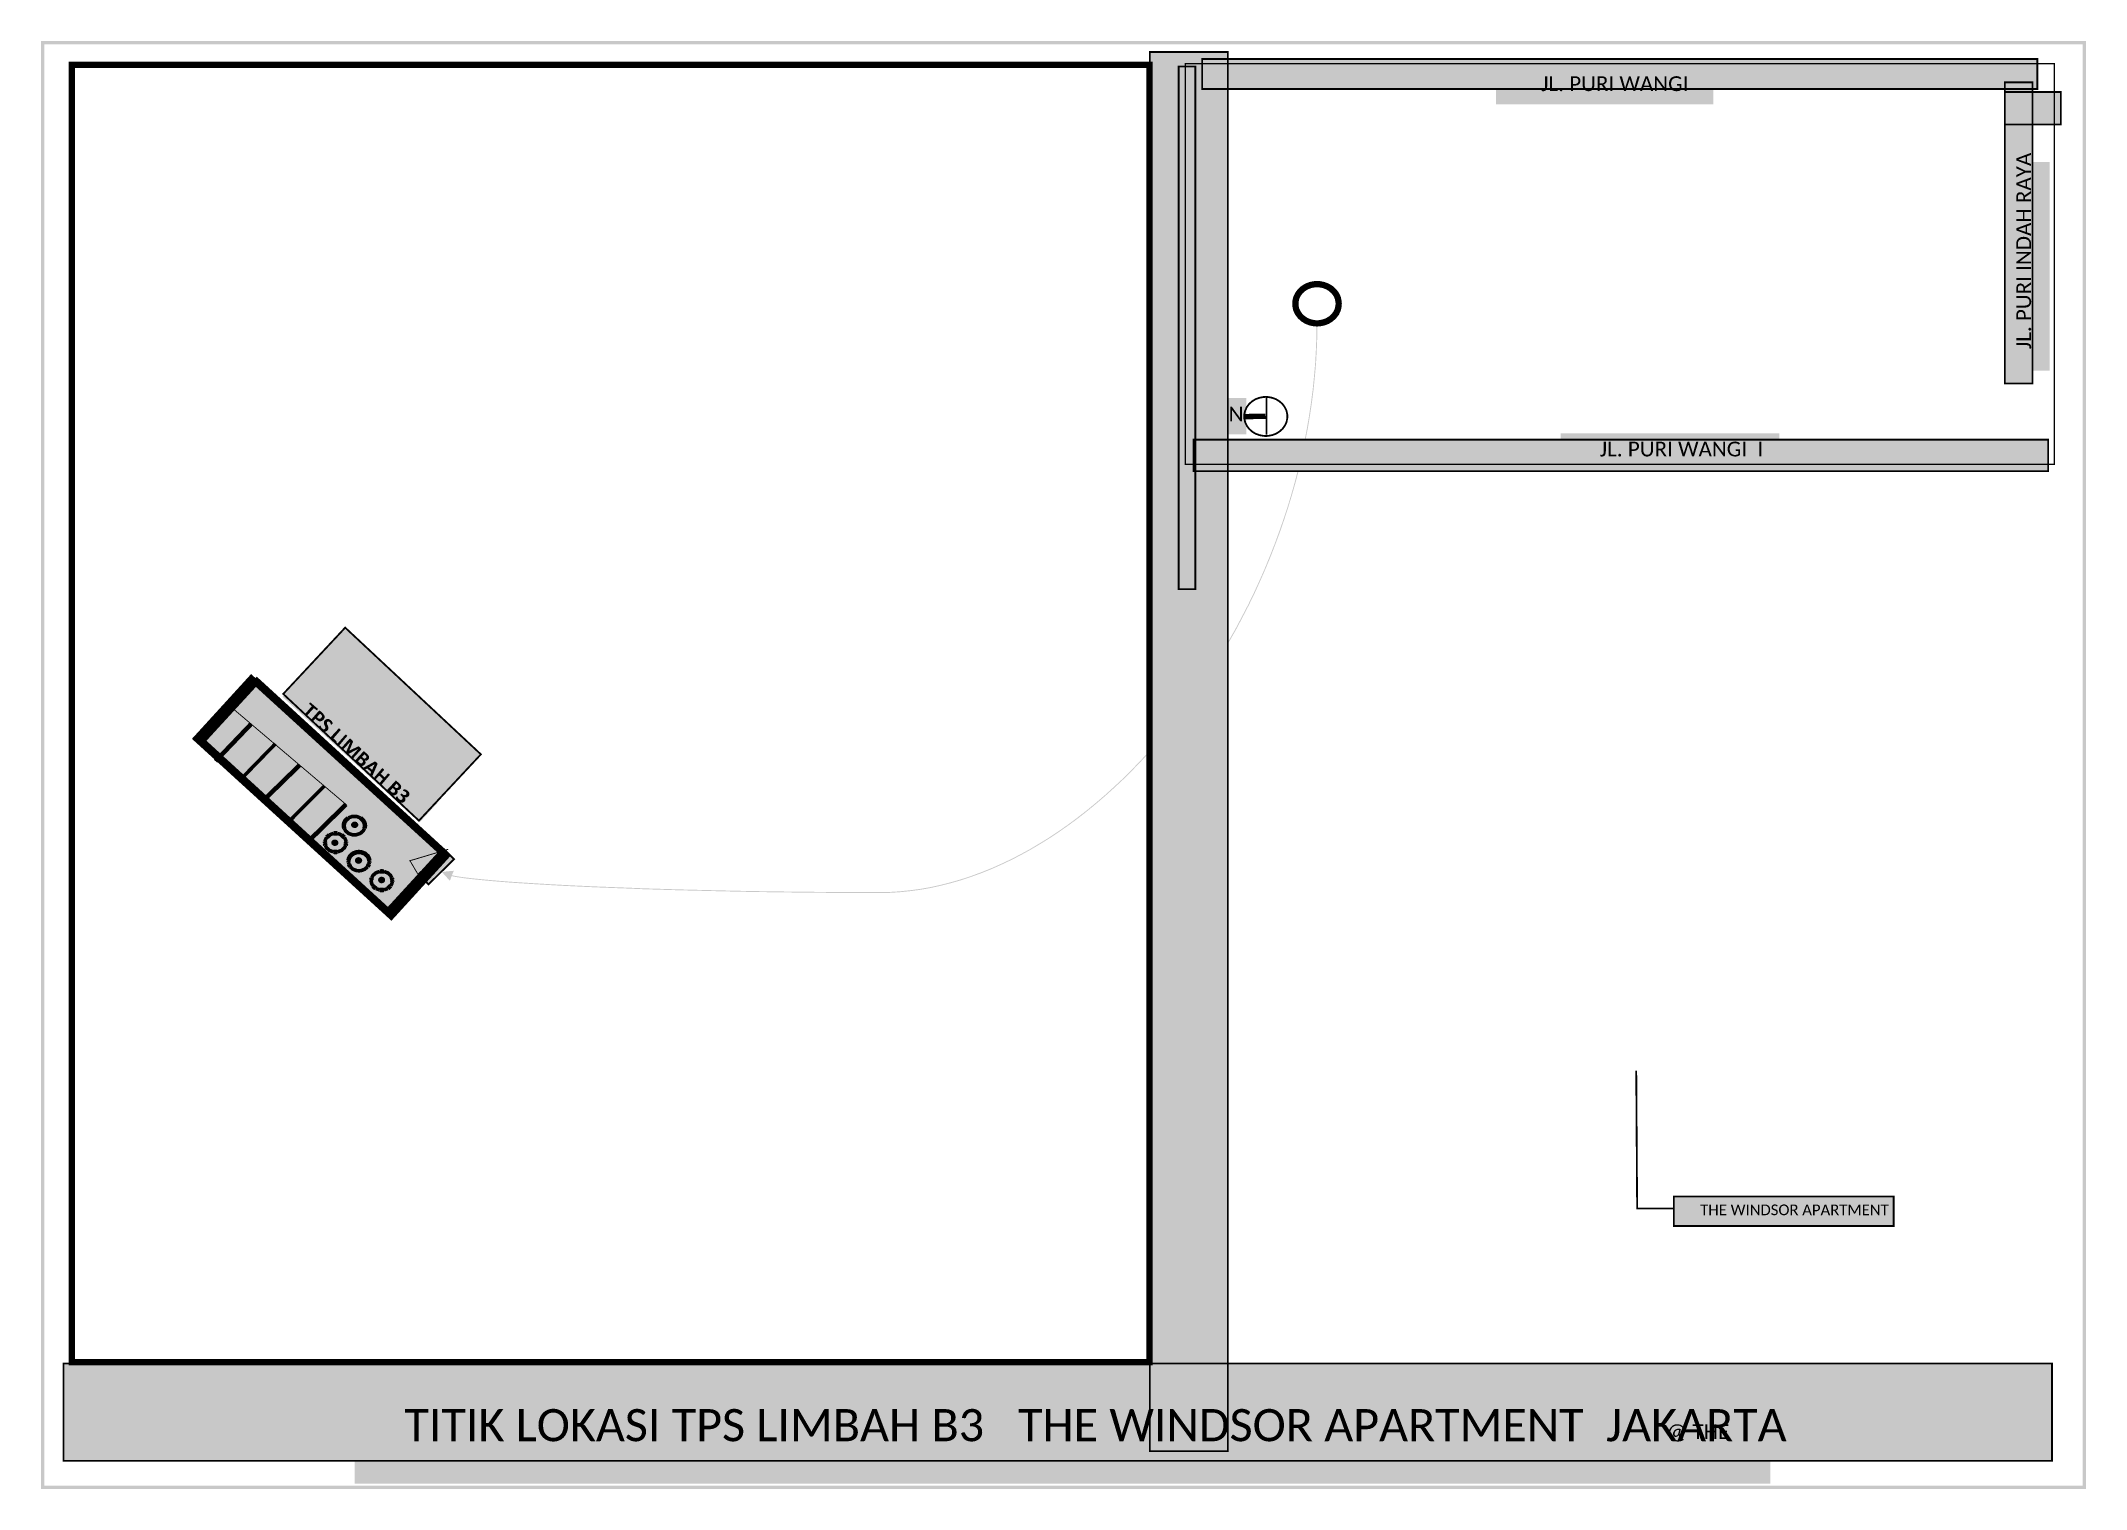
# Model space of a CAD drawing. Header units: millimetres. Extents: x 9 to 410, y 5 to 289.
import ezdxf

# ---------------------------------------------------------------- set-up
doc = ezdxf.new("R2010")
doc.units = ezdxf.units.MM
for name, color, linetype in [('H', 7, 'Continuous'), ('P', 7, 'Continuous'), ('T', 7, 'Continuous')]:
    doc.layers.add(name, color=color, linetype=linetype)

msp = doc.modelspace()

# ---------------------------------------------------------------- hatches: boundary and pattern name
at = {"layer": 'H', "linetype": 'Continuous'}
for points in [[(8.502, 5.168), (8.502, 289.384), (9.19, 289.384), (9.19, 5.168), (8.502, 5.168)], [(9.19, 288.713), (9.19, 289.384), (409.698, 289.384), (409.698, 288.713), (9.19, 288.713)], [(226.042, 12.612), (226.042, 287.196), (241.335, 287.196), (241.335, 12.612), (226.042, 12.612)], [(236.308, 279.947), (236.308, 285.821), (400.138, 285.821), (400.138, 279.947), (236.308, 279.947)], [(409.028, 5.168), (409.028, 288.713), (409.698, 288.713), (409.698, 5.168), (409.028, 5.168)], [(231.687, 181.769), (231.687, 284.321), (234.968, 284.321), (234.968, 181.769), (231.687, 181.769)], [(293.917, 276.948), (293.917, 284.092), (336.568, 284.092), (336.568, 276.948), (293.917, 276.948)], [(393.788, 222.127), (393.788, 281.234), (399.203, 281.234), (399.203, 222.127), (393.788, 222.127)], [(393.788, 272.944), (393.788, 279.347), (404.76, 279.347), (404.76, 272.944), (393.788, 272.944)], [(394.617, 224.667), (394.617, 265.642), (402.572, 265.642), (402.572, 224.667), (394.617, 224.667)], [(172.985, 122.149), (164.941, 122.167), (156.968, 122.238), (153.017, 122.29), (149.119, 122.343), (145.256, 122.414), (141.464, 122.502), (137.724, 122.59), (134.056, 122.678), (130.457, 122.784), (126.947, 122.89), (123.543, 123.031), (120.227, 123.155), (117.034, 123.278), (113.965, 123.419), (111.002, 123.56), (108.179, 123.719), (105.498, 123.878), (102.976, 124.037), (100.612, 124.195), (99.483, 124.284), (98.39, 124.372), (97.349, 124.46), (96.361, 124.548), (95.409, 124.636), (94.509, 124.725), (93.645, 124.813), (92.833, 124.901), (92.075, 124.989), (91.369, 125.077), (90.717, 125.183), (90.099, 125.271), (89.553, 125.36), (89.094, 125.483), (88.724, 124.548), (87.136, 126.294), (89.5, 126.524), (89.147, 125.659), (89.588, 125.536), (90.135, 125.448), (90.734, 125.342), (91.387, 125.254), (92.093, 125.166), (92.869, 125.077), (93.663, 124.989), (94.527, 124.901), (95.426, 124.813), (96.379, 124.725), (97.367, 124.636), (98.407, 124.548), (99.483, 124.46), (100.612, 124.372), (102.993, 124.213), (105.516, 124.054), (108.197, 123.896), (111.019, 123.737), (113.965, 123.596), (117.052, 123.455), (120.244, 123.331), (123.543, 123.208), (126.965, 123.067), (130.457, 122.961), (134.056, 122.855), (137.724, 122.767), (141.464, 122.678), (145.256, 122.59), (149.119, 122.52), (153.017, 122.467), (156.968, 122.414), (164.941, 122.343), (172.985, 122.326), (174.978, 122.361), (176.989, 122.484), (178.999, 122.696), (181.01, 122.961), (183.003, 123.313), (184.997, 123.754), (186.99, 124.266), (188.965, 124.83), (190.941, 125.483), (192.899, 126.206), (194.857, 126.982), (196.797, 127.847), (198.737, 128.764), (200.66, 129.752), (202.565, 130.792), (204.452, 131.921), (206.34, 133.085), (208.192, 134.32), (210.026, 135.608), (211.843, 136.966), (213.66, 138.377), (215.441, 139.841), (217.205, 141.358), (218.934, 142.928), (220.663, 144.533), (222.338, 146.209), (224.014, 147.92), (225.654, 149.684), (227.259, 151.5), (228.847, 153.353), (230.399, 155.258), (231.916, 157.198), (234.879, 161.202), (237.684, 165.365), (240.365, 169.668), (242.888, 174.096), (245.269, 178.647), (246.398, 180.975), (247.474, 183.321), (248.514, 185.685), (249.502, 188.101), (250.455, 190.5), (251.354, 192.952), (252.218, 195.421), (253.03, 197.891), (253.788, 200.395), (254.494, 202.918), (255.147, 205.44), (255.764, 207.98), (256.311, 210.555), (256.805, 213.113), (257.246, 215.706), (257.634, 218.281), (257.969, 220.874), (258.233, 223.485), (258.463, 226.095), (258.604, 228.706), (258.71, 231.316), (258.727, 233.927), (258.904, 233.927), (258.886, 231.316), (258.78, 228.688), (258.639, 226.078), (258.41, 223.467), (258.145, 220.857), (257.81, 218.264), (257.422, 215.671), (256.981, 213.095), (256.469, 210.503), (255.923, 207.945), (255.323, 205.405), (254.67, 202.865), (253.947, 200.343), (253.189, 197.838), (252.377, 195.351), (251.531, 192.899), (250.613, 190.447), (249.678, 188.031), (248.673, 185.632), (247.632, 183.25), (246.556, 180.887), (245.428, 178.576), (243.046, 174.008), (240.524, 169.58), (237.843, 165.259), (235.021, 161.096), (232.057, 157.092), (230.54, 155.152), (228.988, 153.247), (227.401, 151.377), (225.778, 149.578), (224.137, 147.814), (222.479, 146.085), (220.786, 144.41), (219.057, 142.787), (217.311, 141.217), (215.547, 139.7), (213.766, 138.236), (211.967, 136.825), (210.132, 135.467), (208.28, 134.179), (206.428, 132.944), (204.541, 131.763), (202.653, 130.651), (200.731, 129.593), (198.808, 128.605), (196.868, 127.688), (194.927, 126.824), (192.969, 126.03), (190.994, 125.324), (189.018, 124.654), (187.025, 124.09), (185.032, 123.578), (183.039, 123.137), (181.028, 122.784), (179.017, 122.52), (177.006, 122.308), (174.995, 122.185), (172.985, 122.149)], [(240.4, 212.178), (240.4, 219.322), (244.987, 219.322), (244.987, 212.178), (240.4, 212.178)], [(234.633, 204.946), (234.633, 211.12), (402.255, 211.12), (402.255, 204.946), (234.633, 204.946)], [(306.634, 204.946), (306.634, 212.39), (349.532, 212.39), (349.532, 204.946), (306.634, 204.946)], [(82.656, 136.349), (56.039, 161.219), (68.21, 174.219), (94.809, 149.348), (82.656, 136.349)], [(82.779, 135.996), (55.898, 160.655), (59.672, 164.765), (86.536, 140.106), (82.779, 135.996)], [(76.623, 118.551), (40.128, 151.994), (50.888, 163.742), (87.383, 130.316), (76.623, 118.551)], [(60.537, 156.827), (60.431, 156.88), (60.378, 156.916), (60.272, 157.004), (60.237, 157.057), (60.202, 157.092), (60.184, 157.127), (61.63, 158.803), (61.136, 159.262), (61.172, 159.385), (61.189, 159.438), (61.242, 159.473), (61.313, 159.544), (61.348, 159.561), (62.83, 158.309), (62.812, 158.168), (62.777, 158.133), (62.742, 158.08), (62.706, 158.044), (62.671, 158.009), (62.636, 157.992), (62.036, 158.433), (60.59, 156.845), (60.554, 156.827), (60.537, 156.827)], [(61.736, 155.716), (61.63, 155.769), (61.577, 155.804), (61.524, 155.857), (61.436, 155.945), (61.401, 155.998), (61.383, 156.016), (63.006, 157.886), (63.041, 157.921), (63.094, 157.939), (63.13, 157.956), (63.183, 157.956), (63.253, 157.921), (63.271, 157.903), (63.747, 157.48), (63.818, 157.409), (63.87, 157.339), (63.923, 157.268), (63.994, 157.18), (64.064, 157.074), (64.117, 156.951), (64.153, 156.827), (64.17, 156.704), (64.153, 156.563), (64.1, 156.439), (64.047, 156.298), (63.941, 156.192), (63.782, 156.034), (63.623, 155.945), (63.535, 155.91), (63.359, 155.857), (63.271, 155.857), (63.094, 155.875), (62.9, 155.945), (62.724, 156.051), (62.53, 156.21), (62.353, 156.369), (62.653, 156.669), (62.83, 156.51), (62.918, 156.439), (63.006, 156.386), (63.094, 156.369), (63.183, 156.369), (63.271, 156.386), (63.341, 156.422), (63.429, 156.475), (63.5, 156.545), (63.535, 156.598), (63.606, 156.704), (63.623, 156.739), (63.623, 156.792), (63.623, 156.88), (63.606, 156.968), (63.571, 157.039), (63.535, 157.074), (63.5, 157.127), (63.429, 157.198), (63.253, 157.339), (62.653, 156.669), (62.353, 156.369), (61.789, 155.751), (61.754, 155.716), (61.736, 155.716)], [(64.047, 153.793), (63.888, 153.811), (63.712, 153.882), (63.553, 153.97), (63.394, 154.093), (63.306, 154.199), (63.218, 154.287), (63.147, 154.376), (63.094, 154.464), (63.059, 154.552), (63.041, 154.623), (63.024, 154.693), (63.006, 154.728), (63.077, 154.869), (63.13, 154.922), (63.2, 155.011), (63.235, 155.028), (63.377, 154.993), (63.394, 154.887), (63.429, 154.817), (63.465, 154.728), (63.518, 154.623), (63.588, 154.517), (63.694, 154.428), (63.765, 154.358), (63.835, 154.323), (63.906, 154.287), (63.976, 154.27), (64.082, 154.287), (64.206, 154.358), (64.241, 154.376), (64.258, 154.428), (64.294, 154.499), (64.311, 154.534), (64.311, 154.623), (64.294, 154.711), (64.258, 154.799), (64.223, 154.905), (64.17, 154.993), (64.135, 155.116), (64.082, 155.222), (64.047, 155.328), (64.029, 155.452), (64.012, 155.575), (64.029, 155.681), (64.064, 155.804), (64.117, 155.928), (64.223, 156.051), (64.294, 156.122), (64.435, 156.228), (64.505, 156.263), (64.647, 156.298), (64.805, 156.298), (64.964, 156.281), (65.123, 156.21), (65.264, 156.122), (65.405, 156.016), (65.476, 155.945), (65.528, 155.875), (65.599, 155.804), (65.634, 155.734), (65.687, 155.646), (65.705, 155.593), (65.74, 155.522), (65.74, 155.487), (65.705, 155.381), (65.652, 155.328), (65.581, 155.258), (65.546, 155.222), (65.387, 155.222), (65.37, 155.31), (65.334, 155.381), (65.299, 155.452), (65.264, 155.54), (65.211, 155.61), (65.123, 155.698), (65.052, 155.751), (64.999, 155.787), (64.929, 155.804), (64.876, 155.822), (64.788, 155.804), (64.717, 155.769), (64.664, 155.734), (64.647, 155.681), (64.611, 155.61), (64.594, 155.575), (64.594, 155.487), (64.611, 155.399), (64.647, 155.31), (64.682, 155.205), (64.735, 155.099), (64.788, 154.993), (64.823, 154.887), (64.858, 154.781), (64.893, 154.658), (64.893, 154.534), (64.893, 154.411), (64.858, 154.287), (64.788, 154.164), (64.699, 154.058), (64.629, 153.988), (64.47, 153.882), (64.382, 153.829), (64.223, 153.793), (64.047, 153.793)], [(66.216, 151.571), (65.282, 152.418), (65.229, 152.506), (65.264, 152.629), (65.282, 152.665), (66.922, 154.446), (67.045, 154.446), (67.081, 154.411), (67.134, 154.376), (67.187, 154.323), (67.239, 154.27), (67.275, 154.234), (67.31, 154.199), (67.328, 154.164), (65.881, 152.488), (66.499, 151.924), (66.481, 151.783), (66.446, 151.747), (66.375, 151.659), (66.34, 151.624), (66.305, 151.606), (66.252, 151.589), (66.234, 151.571), (66.216, 151.571)], [(66.869, 150.989), (66.816, 151.024), (66.781, 151.059), (66.728, 151.077), (66.675, 151.13), (66.587, 151.236), (66.552, 151.271), (66.534, 151.306), (68.245, 153.247), (68.351, 153.229), (68.404, 153.211), (68.439, 153.176), (68.562, 153.07), (68.598, 153.035), (68.615, 153), (66.94, 151.007), (66.904, 150.989), (66.869, 150.989)], [(69.621, 148.484), (69.55, 148.519), (69.515, 148.537), (69.48, 148.572), (69.427, 148.608), (69.374, 148.661), (69.338, 148.696), (69.303, 148.731), (69.286, 148.766), (70.767, 150.46), (68.721, 149.384), (68.509, 149.454), (68.404, 149.543), (68.368, 149.595), (68.333, 149.631), (68.315, 149.666), (69.233, 151.871), (67.751, 150.266), (67.645, 150.266), (67.592, 150.301), (67.557, 150.319), (67.504, 150.372), (67.451, 150.424), (67.416, 150.46), (67.381, 150.495), (67.363, 150.53), (68.986, 152.365), (69.021, 152.4), (69.074, 152.435), (69.109, 152.453), (69.18, 152.453), (69.25, 152.418), (69.286, 152.4), (69.55, 152.153), (69.603, 152.083), (69.656, 152.03), (69.691, 151.941), (69.709, 151.853), (69.709, 151.783), (69.691, 151.712), (69.638, 151.642), (69.003, 150.072), (70.52, 150.83), (70.591, 150.865), (70.661, 150.901), (70.732, 150.918), (70.785, 150.918), (70.873, 150.901), (70.944, 150.865), (70.997, 150.813), (71.261, 150.566), (71.314, 150.53), (71.332, 150.495), (71.349, 150.46), (71.349, 150.407), (71.349, 150.372), (71.332, 150.336), (71.314, 150.301), (71.279, 150.266), (69.674, 148.502), (69.638, 148.484), (69.621, 148.484)], [(71.473, 147.091), (71.367, 147.108), (71.243, 147.126), (71.138, 147.179), (71.014, 147.214), (70.908, 147.302), (71.155, 147.638), (71.226, 147.602), (71.296, 147.602), (71.385, 147.602), (71.455, 147.62), (71.508, 147.655), (71.579, 147.726), (71.632, 147.779), (71.667, 147.867), (71.684, 147.902), (71.684, 147.973), (71.684, 148.008), (71.684, 148.043), (71.649, 148.131), (71.614, 148.167), (71.561, 148.255), (71.455, 148.361), (71.226, 148.572), (70.714, 148.008), (70.997, 147.743), (71.085, 147.673), (71.155, 147.638), (70.908, 147.302), (70.803, 147.373), (70.679, 147.479), (70.15, 147.955), (70.097, 148.043), (70.132, 148.167), (70.15, 148.184), (71.737, 149.913), (71.755, 149.948), (71.808, 149.966), (71.931, 149.948), (72.461, 149.472), (72.619, 149.313), (72.743, 149.154), (72.831, 149.013), (72.866, 148.872), (72.884, 148.802), (72.866, 148.661), (72.849, 148.608), (72.831, 148.537), (72.743, 148.396), (72.69, 148.343), (72.637, 148.273), (72.549, 148.22), (72.478, 148.167), (72.39, 148.149), (72.302, 148.131), (72.231, 148.131), (72.143, 148.149), (72.055, 148.184), (72.055, 148.537), (72.108, 148.555), (72.196, 148.608), (72.249, 148.661), (72.302, 148.713), (72.337, 148.784), (72.355, 148.837), (72.355, 148.908), (72.337, 148.978), (72.302, 149.049), (72.249, 149.102), (72.161, 149.19), (71.967, 149.384), (71.49, 148.872), (71.72, 148.661), (71.808, 148.59), (71.878, 148.555), (71.914, 148.537), (71.984, 148.537), (72.055, 148.537), (72.055, 148.184), (72.108, 148.078), (72.161, 147.99), (72.178, 147.884), (72.196, 147.779), (72.178, 147.673), (72.143, 147.549), (72.09, 147.461), (72.002, 147.355), (71.914, 147.249), (71.808, 147.197), (71.702, 147.126), (71.579, 147.108), (71.473, 147.091)], [(73.395, 144.992), (73.36, 145.009), (73.29, 145.062), (73.148, 145.186), (73.096, 145.239), (73.06, 145.274), (73.043, 145.309), (73.272, 145.927), (72.531, 146.597), (72.902, 146.826), (73.466, 146.315), (73.96, 147.408), (72.902, 146.826), (72.531, 146.597), (72.055, 146.332), (71.949, 146.315), (71.896, 146.35), (71.843, 146.403), (71.773, 146.456), (71.702, 146.509), (71.667, 146.562), (71.702, 146.72), (71.773, 146.756), (73.978, 147.955), (74.013, 147.955), (74.136, 147.937), (74.189, 147.902), (74.242, 147.849), (74.313, 147.796), (74.401, 147.708), (74.507, 147.602), (74.524, 147.567), (74.524, 147.443), (73.537, 145.133), (73.501, 145.062), (73.466, 145.009), (73.431, 144.992), (73.395, 144.992)], [(75.212, 143.351), (75.159, 143.369), (75.124, 143.404), (75.071, 143.439), (75.018, 143.492), (74.965, 143.528), (74.93, 143.581), (74.895, 143.616), (74.877, 143.651), (75.6, 144.533), (74.859, 145.203), (74.136, 144.41), (73.978, 144.445), (73.942, 144.48), (73.872, 144.533), (73.819, 144.568), (73.783, 144.621), (73.748, 144.657), (75.442, 146.632), (75.565, 146.632), (75.6, 146.597), (75.653, 146.562), (75.706, 146.509), (75.759, 146.456), (75.794, 146.42), (75.83, 146.385), (75.847, 146.35), (75.177, 145.538), (75.918, 144.868), (76.588, 145.591), (76.694, 145.591), (76.747, 145.556), (76.782, 145.521), (76.835, 145.468), (76.888, 145.415), (76.941, 145.38), (76.958, 145.344), (75.283, 143.369), (75.248, 143.351), (75.212, 143.351)], [(77.77, 141.305), (77.664, 141.323), (77.541, 141.34), (77.435, 141.393), (77.329, 141.446), (77.205, 141.517), (77.1, 141.587), (77.382, 141.905), (77.452, 141.852), (77.523, 141.817), (77.593, 141.817), (77.682, 141.817), (77.752, 141.834), (77.823, 141.87), (77.876, 141.94), (77.929, 142.011), (77.964, 142.081), (77.982, 142.117), (77.982, 142.187), (77.982, 142.222), (77.982, 142.275), (77.946, 142.346), (77.929, 142.381), (77.858, 142.469), (77.77, 142.575), (77.523, 142.787), (77.011, 142.222), (77.294, 141.958), (77.382, 141.905), (77.1, 141.587), (76.976, 141.693), (76.447, 142.169), (76.412, 142.258), (76.394, 142.328), (76.429, 142.381), (76.447, 142.416), (78.034, 144.127), (78.052, 144.163), (78.105, 144.198), (78.246, 144.163), (78.758, 143.686), (78.916, 143.528), (79.04, 143.387), (79.128, 143.228), (79.163, 143.087), (79.181, 143.016), (79.163, 142.893), (79.146, 142.822), (79.128, 142.752), (79.058, 142.61), (78.987, 142.558), (78.934, 142.487), (78.846, 142.434), (78.775, 142.399), (78.687, 142.363), (78.617, 142.346), (78.528, 142.363), (78.44, 142.363), (78.352, 142.399), (78.317, 142.752), (78.387, 142.752), (78.44, 142.787), (78.493, 142.822), (78.546, 142.875), (78.599, 142.928), (78.634, 142.998), (78.652, 143.087), (78.652, 143.122), (78.634, 143.193), (78.599, 143.263), (78.546, 143.334), (78.458, 143.404), (78.264, 143.598), (77.788, 143.087), (78.017, 142.875), (78.105, 142.804), (78.176, 142.769), (78.211, 142.752), (78.281, 142.752), (78.317, 142.752), (78.352, 142.399), (78.423, 142.311), (78.458, 142.205), (78.475, 142.099), (78.493, 141.993), (78.475, 141.887), (78.44, 141.781), (78.387, 141.676), (78.299, 141.57), (78.211, 141.464), (78.105, 141.411), (77.999, 141.358), (77.893, 141.323), (77.77, 141.305)], [(79.304, 139.876), (79.216, 139.876), (79.04, 139.894), (78.863, 139.982), (78.687, 140.07), (78.528, 140.212), (78.423, 140.317), (78.352, 140.406), (78.281, 140.494), (78.228, 140.582), (78.176, 140.67), (78.158, 140.723), (78.123, 140.776), (78.176, 140.935), (78.193, 140.97), (78.211, 141.005), (78.317, 141.111), (78.37, 141.129), (78.475, 141.005), (78.511, 140.935), (78.564, 140.847), (78.617, 140.758), (78.669, 140.67), (78.775, 140.582), (78.846, 140.511), (78.934, 140.458), (79.022, 140.423), (79.093, 140.423), (79.128, 140.423), (79.199, 140.423), (79.234, 140.441), (79.304, 140.476), (79.357, 140.529), (79.393, 140.582), (79.446, 140.653), (79.463, 140.723), (79.463, 140.811), (79.463, 140.847), (79.446, 140.935), (79.375, 141.041), (79.322, 141.129), (79.216, 141.235), (79.04, 141.376), (79.005, 141.411), (79.075, 141.552), (79.11, 141.605), (79.146, 141.64), (79.181, 141.676), (79.216, 141.693), (79.481, 141.517), (79.569, 141.446), (79.657, 141.393), (79.745, 141.376), (79.834, 141.358), (79.869, 141.358), (79.939, 141.376), (79.975, 141.376), (80.063, 141.411), (80.116, 141.482), (80.151, 141.534), (80.186, 141.587), (80.204, 141.676), (80.204, 141.781), (80.169, 141.834), (80.133, 141.905), (80.063, 141.975), (79.975, 142.046), (79.887, 142.081), (79.798, 142.117), (79.71, 142.152), (79.64, 142.169), (79.587, 142.187), (79.516, 142.328), (79.534, 142.363), (79.587, 142.399), (79.622, 142.434), (79.64, 142.469), (79.798, 142.522), (79.869, 142.505), (79.957, 142.487), (80.045, 142.452), (80.151, 142.416), (80.257, 142.346), (80.363, 142.275), (80.469, 142.187), (80.61, 142.046), (80.698, 141.923), (80.768, 141.781), (80.786, 141.658), (80.804, 141.587), (80.786, 141.464), (80.768, 141.393), (80.716, 141.27), (80.61, 141.146), (80.539, 141.058), (80.433, 141.005), (80.345, 140.952), (80.239, 140.935), (80.151, 140.917), (80.045, 140.917), (79.939, 140.952), (79.834, 141.005), (79.904, 140.882), (79.957, 140.776), (79.992, 140.653), (80.01, 140.547), (79.992, 140.423), (79.975, 140.317), (79.922, 140.229), (79.851, 140.141), (79.781, 140.053), (79.622, 139.965), (79.551, 139.912), (79.463, 139.894), (79.304, 139.876)], [(66.181, 131.41), (66.04, 131.41), (65.793, 131.498), (65.617, 131.674), (65.528, 131.833), (65.511, 131.939), (65.511, 132.009), (65.511, 132.133), (65.617, 132.345), (65.793, 132.521), (66.04, 132.609), (66.181, 132.627), (66.305, 132.609), (66.552, 132.521), (66.728, 132.345), (66.816, 132.186), (66.851, 132.08), (66.851, 132.009), (66.851, 131.939), (66.816, 131.833), (66.728, 131.674), (66.552, 131.498), (66.305, 131.41), (66.181, 131.41)], [(70.062, 134.92), (69.921, 134.938), (69.674, 135.026), (69.48, 135.184), (69.409, 135.343), (69.374, 135.467), (69.374, 135.537), (69.374, 135.59), (69.409, 135.714), (69.48, 135.872), (69.674, 136.031), (69.921, 136.137), (70.062, 136.137), (70.203, 136.137), (70.45, 136.031), (70.644, 135.872), (70.732, 135.714), (70.75, 135.59), (70.75, 135.537), (70.75, 135.467), (70.732, 135.343), (70.644, 135.184), (70.45, 135.026), (70.203, 134.938), (70.062, 134.92)], [(70.82, 127.9), (70.679, 127.917), (70.432, 128.005), (70.238, 128.182), (70.132, 128.411), (70.132, 128.535), (70.132, 128.588), (70.168, 128.711), (70.238, 128.887), (70.432, 129.046), (70.679, 129.152), (70.82, 129.152), (70.961, 129.152), (71.208, 129.046), (71.402, 128.887), (71.49, 128.711), (71.508, 128.588), (71.508, 128.535), (71.508, 128.411), (71.402, 128.182), (71.208, 128.005), (70.961, 127.917), (70.82, 127.9)], [(84.561, 123.843), (82.603, 125.818), (87.595, 130.739), (89.535, 128.764), (84.561, 123.843)], [(75.353, 124.09), (75.212, 124.09), (74.965, 124.195), (74.789, 124.354), (74.683, 124.583), (74.683, 124.707), (74.683, 124.76), (74.701, 124.883), (74.789, 125.042), (74.965, 125.201), (75.212, 125.307), (75.353, 125.307), (75.477, 125.307), (75.724, 125.201), (75.9, 125.042), (75.988, 124.883), (76.006, 124.76), (76.024, 124.707), (76.006, 124.583), (75.9, 124.354), (75.724, 124.195), (75.477, 124.09), (75.353, 124.09)], [(328.824, 56.815), (328.824, 62.565), (371.969, 62.565), (371.969, 56.815), (328.824, 56.815)], [(12.947, 10.707), (12.947, 29.81), (403.013, 29.81), (403.013, 10.707), (12.947, 10.707)], [(70.062, 6.227), (70.062, 23.495), (347.733, 23.495), (347.733, 6.227), (70.062, 6.227)], [(9.19, 5.168), (9.19, 5.838), (409.698, 5.838), (409.698, 5.168), (9.19, 5.168)]]:
    msp.add_hatch(color=256, dxfattribs=at).paths.add_polyline_path(points)

# ---------------------------------------------------------------- linework, layer by layer
at = {"layer": 'P'}
for points, const_width in [([(14.552, 30.057), (225.972, 30.057), (225.972, 284.656), (14.552, 284.656), (14.552, 30.057)], 1.235), ([(226.042, 12.629), (241.335, 12.629), (241.335, 287.196), (226.042, 287.196), (226.042, 12.629)], 0.353), ([(233.01, 206.252), (403.437, 206.252), (403.437, 284.886), (233.01, 284.886), (233.01, 206.252)], 0.265), ([(236.308, 279.947), (400.138, 279.947), (400.138, 285.821), (236.308, 285.821), (236.308, 279.947)], 0.353), ([(231.687, 181.786), (234.968, 181.786), (234.968, 284.339), (231.687, 284.339), (231.687, 181.786)], 0.353), ([(393.771, 222.127), (399.203, 222.127), (399.203, 281.252), (393.771, 281.252), (393.771, 222.127)], 0.353), ([(393.771, 272.962), (404.76, 272.962), (404.76, 279.347), (393.771, 279.347), (393.771, 272.962)], 0.353), ([(254.582, 237.79), (254.6, 238.196), (254.758, 238.954), (255.094, 239.642), (255.552, 240.259), (256.117, 240.771), (256.805, 241.194), (257.563, 241.476), (258.392, 241.635), (258.833, 241.653), (259.274, 241.635), (260.103, 241.476), (260.862, 241.194), (261.549, 240.771), (262.114, 240.259), (262.59, 239.642), (262.908, 238.954), (263.066, 238.196), (263.084, 237.79), (263.066, 237.402), (262.908, 236.643), (262.59, 235.955), (262.114, 235.338), (261.549, 234.827), (260.862, 234.403), (260.103, 234.121), (259.274, 233.962), (258.833, 233.945), (258.392, 233.962), (257.563, 234.121), (256.805, 234.403), (256.117, 234.827), (255.552, 235.338), (255.094, 235.955), (254.758, 236.643), (254.6, 237.402), (254.582, 237.79)], 1.235), ([(254.582, 237.79), (254.582, 237.79)], 1.058), ([(244.546, 215.671), (244.563, 216.076), (244.74, 216.817), (245.057, 217.505), (245.516, 218.123), (246.08, 218.634), (246.75, 219.057), (247.527, 219.34), (248.338, 219.498), (248.779, 219.516), (249.22, 219.498), (250.049, 219.34), (250.807, 219.057), (251.478, 218.634), (252.06, 218.123), (252.501, 217.505), (252.836, 216.817), (252.995, 216.076), (253.012, 215.671), (252.995, 215.283), (252.836, 214.542), (252.501, 213.854), (252.06, 213.237), (251.478, 212.725), (250.807, 212.302), (250.049, 212.019), (249.22, 211.861), (248.779, 211.843), (248.338, 211.861), (247.527, 212.019), (246.75, 212.302), (246.08, 212.725), (245.516, 213.237), (245.057, 213.854), (244.74, 214.542), (244.563, 215.283), (244.546, 215.671), (244.546, 215.671)], 0.353), ([(248.92, 212.125), (248.92, 219.393)], 0.353), ([(248.726, 215.706), (244.634, 215.653)], 1.058), ([(234.633, 204.946), (402.255, 204.946), (402.255, 211.12), (234.633, 211.12), (234.633, 204.946)], 0.353), ([(68.192, 174.237), (94.809, 149.366), (82.656, 136.349), (56.039, 161.219), (68.192, 174.237)], 0.353), ([(39, 152.453), (49.777, 164.253), (87.983, 129.381), (77.223, 117.581), (39, 152.453)], 1.235), ([(40.111, 151.994), (50.888, 163.742), (87.383, 130.316), (76.606, 118.569), (40.111, 151.994)], 1.235), ([(68.492, 139.418), (45.879, 158.591)], 0.176), ([(49.795, 155.381), (42.757, 148.026)], 0.882), ([(54.504, 151.448), (47.396, 144.145)], 0.706), ([(59.214, 147.214), (51.876, 140.053)], 0.882), ([(64.135, 143.193), (57.097, 136.119)], 0.706), ([(68.351, 139.541), (60.872, 132.203)], 0.882), ([(67.927, 135.378), (67.927, 135.573), (68.016, 135.925), (68.263, 136.402), (68.827, 136.895)], 0.882), ([(68.827, 136.895), (69.568, 137.178), (69.991, 137.195), (70.414, 137.178), (71.173, 136.895)], 0.706), ([(71.173, 136.895), (71.72, 136.402), (71.984, 135.925), (72.055, 135.573), (72.073, 135.378), (72.055, 135.202), (71.984, 134.832)], 0.882), ([(64.223, 132.027), (64.223, 132.221)], 0.882), ([(64.223, 132.221), (64.311, 132.574), (64.558, 133.068)], 0.706), ([(64.558, 133.068), (65.123, 133.562)], 0.882), ([(65.123, 133.562), (65.864, 133.844)], 0.706), ([(65.864, 133.844), (66.287, 133.862), (66.71, 133.844)], 0.882), ([(65.493, 132.009), (65.511, 132.151), (65.599, 132.362), (65.793, 132.521), (66.022, 132.627), (66.163, 132.627), (66.305, 132.627), (66.552, 132.521), (66.728, 132.362), (66.816, 132.203), (66.834, 132.08), (66.834, 131.957), (66.816, 131.833), (66.728, 131.674), (66.552, 131.516), (66.305, 131.427), (66.163, 131.41), (66.022, 131.427), (65.793, 131.516), (65.599, 131.674), (65.528, 131.833), (65.493, 131.957), (65.493, 132.009), (65.493, 132.009)], 0.049), ([(66.71, 133.844), (67.451, 133.562)], 0.706), ([(67.451, 133.562), (68.016, 133.068)], 0.882), ([(68.016, 134.832), (67.927, 135.202), (67.927, 135.378)], 0.882), ([(67.927, 135.378), (67.927, 135.378)], 0.706), ([(71.984, 134.832), (71.72, 134.355), (71.173, 133.862), (70.414, 133.597), (69.991, 133.562), (69.568, 133.597), (68.827, 133.862), (68.263, 134.355), (68.016, 134.832)], 0.706), ([(68.016, 133.068), (68.28, 132.574), (68.351, 132.221)], 0.706), ([(68.351, 132.221), (68.368, 132.027)], 0.882), ([(69.356, 135.537), (69.391, 135.714), (69.48, 135.872), (69.674, 136.049), (69.921, 136.137), (70.062, 136.137), (70.203, 136.137), (70.45, 136.049), (70.626, 135.872), (70.714, 135.714), (70.75, 135.608), (70.75, 135.484), (70.714, 135.361), (70.626, 135.202), (70.45, 135.026), (70.203, 134.938), (70.062, 134.92), (69.921, 134.938), (69.674, 135.026), (69.48, 135.202), (69.391, 135.361), (69.356, 135.484), (69.356, 135.537), (69.356, 135.537)], 0.049), ([(64.311, 131.48), (64.223, 131.851)], 0.882), ([(64.223, 131.851), (64.223, 132.027), (64.223, 132.027)], 0.706), ([(65.864, 130.228), (65.123, 130.51), (64.558, 131.004), (64.311, 131.48)], 0.706), ([(66.71, 130.228), (66.287, 130.193), (65.864, 130.228)], 0.882), ([(68.28, 131.48), (68.016, 131.004), (67.451, 130.51), (66.71, 130.228)], 0.706), ([(68.351, 131.851), (68.28, 131.48)], 0.882), ([(68.368, 132.027), (68.351, 131.851)], 0.706), ([(68.827, 128.552), (68.915, 128.905), (69.162, 129.399), (69.727, 129.893), (70.467, 130.175), (70.891, 130.193), (71.296, 130.175), (72.037, 129.893), (72.602, 129.399), (72.849, 128.905), (72.937, 128.552)], 0.882), ([(68.827, 128.164), (68.827, 128.358)], 0.882), ([(68.827, 128.358), (68.827, 128.552)], 0.706), ([(68.827, 128.358), (68.827, 128.358)], 0.706), ([(68.915, 127.811), (68.827, 128.164)], 0.706), ([(70.115, 128.535), (70.15, 128.729), (70.238, 128.887), (70.414, 129.064), (70.679, 129.152), (70.82, 129.17), (70.961, 129.152), (71.208, 129.064), (71.385, 128.887), (71.473, 128.729), (71.508, 128.605), (71.49, 128.411), (71.385, 128.182), (71.208, 128.005), (70.961, 127.917), (70.82, 127.9), (70.679, 127.917), (70.414, 128.005), (70.238, 128.182), (70.132, 128.411), (70.115, 128.535), (70.115, 128.535)], 0.049), ([(72.954, 128.358), (72.937, 128.164)], 0.882), ([(72.937, 128.164), (72.849, 127.811)], 0.706), ([(72.937, 128.552), (72.954, 128.358)], 0.706), ([(80.751, 128.446), (88.424, 130.739)], 0.176), ([(83.097, 124.76), (80.927, 128.446)], 0.176), ([(87.577, 130.739), (89.535, 128.782), (84.543, 123.86), (82.603, 125.836), (87.577, 130.739)], 0.353), ([(69.162, 127.318), (68.915, 127.811)], 0.882), ([(72.602, 127.318), (72.037, 126.824), (71.296, 126.541), (70.891, 126.524), (70.467, 126.541), (69.727, 126.824), (69.162, 127.318)], 0.706), ([(72.849, 127.811), (72.602, 127.318)], 0.882), ([(73.307, 124.389), (73.29, 124.566)], 0.882), ([(73.307, 124.76), (73.378, 125.113)], 0.882), ([(73.29, 124.566), (73.307, 124.76)], 0.706), ([(73.29, 124.566), (73.29, 124.566)], 0.706), ([(73.642, 123.543), (73.378, 124.019), (73.307, 124.389)], 0.706), ([(73.378, 125.113), (73.642, 125.607), (74.189, 126.1), (74.948, 126.383)], 0.706), ([(74.948, 126.383), (75.371, 126.4), (75.794, 126.383)], 0.882), ([(74.665, 124.707), (74.701, 124.883), (74.771, 125.042), (74.965, 125.218), (75.195, 125.307), (75.336, 125.307), (75.477, 125.307), (75.724, 125.218), (75.9, 125.042), (75.988, 124.883), (76.006, 124.778), (76.006, 124.583), (75.9, 124.372), (75.724, 124.195), (75.477, 124.107), (75.336, 124.09), (75.195, 124.107), (74.965, 124.195), (74.771, 124.372), (74.683, 124.583), (74.665, 124.707), (74.665, 124.707)], 0.049), ([(75.794, 126.383), (76.535, 126.1), (77.1, 125.607), (77.347, 125.113)], 0.706), ([(77.435, 124.389), (77.347, 124.019), (77.1, 123.543)], 0.706), ([(77.347, 125.113), (77.435, 124.76)], 0.882), ([(77.435, 124.566), (77.435, 124.389)], 0.882), ([(77.435, 124.76), (77.435, 124.566)], 0.706), ([(74.189, 123.031), (73.642, 123.543)], 0.882), ([(74.948, 122.767), (74.189, 123.031)], 0.706), ([(75.794, 122.767), (75.371, 122.731), (74.948, 122.767)], 0.882), ([(76.535, 123.031), (75.794, 122.767)], 0.706), ([(77.1, 123.543), (76.535, 123.031)], 0.882), ([(328.807, 60.254), (321.628, 60.254), (321.451, 87.313)], 0.353), ([(328.824, 56.815), (371.951, 56.815), (371.951, 62.583), (328.824, 62.583), (328.824, 56.815)], 0.353), ([(12.947, 10.707), (403.013, 10.707), (403.013, 29.81), (12.947, 29.81), (12.947, 10.707)], 0.353)]:
    msp.add_lwpolyline(points, dxfattribs=dict(at, const_width=const_width))

# ---------------------------------------------------------------- texts
at = {"layer": 'T', "attachment_point": 7}
for s, insert, char_height in [('{\\fCalibri|b0|i0|c0|p18;JL. PURI WANGI}', (302.8, 279.5), 2.9), ('{\\fCalibri|b0|i0|c0|p18;N}', (241.5, 214.7), 2.9), ('{\\fCalibri|b0|i0|c0|p18;JL. PURI WANGI  I}', (314.3, 207.8), 2.9), ('{\\fCalibri|b0|i0|c0|p18;THE WINDSOR APARTMENT}', (334, 58.9), 2.1), ('{\\fCalibri|b0|i0|c0|p18;TITIK LOKASI TPS LIMBAH B3   THE WINDSOR APARTMENT  JAKARTA}', (79.8, 14.5), 6.3), ('{\\fCalibri|b0|i0|c0|p18;@ THE}', (327.4, 14.5), 2.9)]:
    msp.add_mtext(s, dxfattribs=dict(at, insert=insert, char_height=char_height))
at = {"layer": 'T', "insert": (396, 228.9), "char_height": 2.9, "attachment_point": 1, "rotation": 90}
msp.add_mtext('{\\fCalibri|b0|i0|c0|p18;JL. PURI INDAH RAYA}', dxfattribs=at)

doc.saveas('drawing.dxf')
